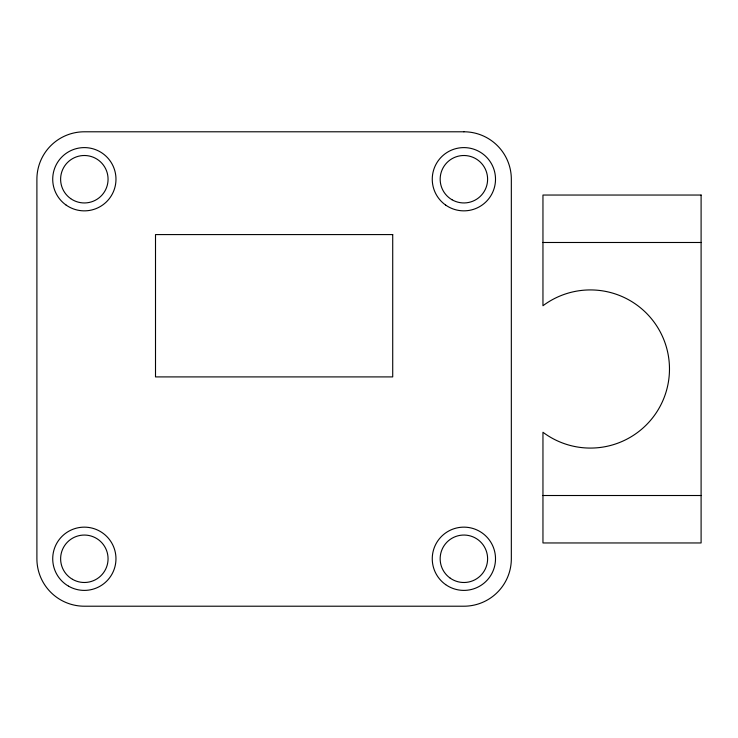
<?xml version="1.0" encoding="UTF-8"?>
<svg xmlns="http://www.w3.org/2000/svg" width="738" height="738" viewBox="0 0 738 738"><rect width="100%" height="100%" fill="white"/><g stroke="black" fill="none" stroke-linecap="round" stroke-linejoin="round"><path stroke-width="1.11" d="M542.956 242.488L701.1 242.488M542.956 495.512L701.1 495.512M463.888 131.788L84.344 131.788A47.444 47.444 0 0 0 36.9 179.233L36.9 558.767A47.444 47.444 0 0 0 84.344 606.212L463.888 606.212A47.444 47.444 0 0 0 511.333 558.767L511.333 179.233A47.444 47.444 0 0 0 463.888 131.788M701.1 195.044L542.956 195.044L542.956 305.744A79.067 79.067 0 0 1 648.896 315.79A79.067 79.067 0 0 1 648.896 422.21A79.067 79.067 0 0 1 542.956 432.256L542.956 542.956L701.1 542.956L701.1 195.044M392.717 234.583L155.506 234.583L155.506 376.906L392.717 376.906L392.717 234.583M450.226 578.168A23.717 23.717 0 0 0 487.514 560.898A23.717 23.717 0 0 0 453.916 537.246A23.717 23.717 0 0 0 450.226 578.168M72.481 579.312A23.717 23.717 0 0 0 108.062 558.767A23.717 23.717 0 0 0 72.481 538.233A23.717 23.717 0 0 0 72.481 579.312M452.025 199.767A23.717 23.717 0 0 0 487.606 179.233A23.717 23.717 0 0 0 452.025 158.688A23.717 23.717 0 0 0 452.025 199.767M70.682 198.623A23.717 23.717 0 0 0 107.969 181.363A23.717 23.717 0 0 0 74.372 157.701A23.717 23.717 0 0 0 70.682 198.623M445.678 584.634A31.633 31.633 0 0 0 495.382 561.618A31.633 31.633 0 0 0 450.595 530.068A31.633 31.633 0 0 0 445.678 584.634M68.533 586.166A31.633 31.633 0 0 0 115.967 558.767A31.633 31.633 0 0 0 68.533 531.378A31.633 31.633 0 0 0 68.533 586.166M445.678 205.09A31.633 31.633 0 0 0 495.382 182.074A31.633 31.633 0 0 0 450.595 150.524A31.633 31.633 0 0 0 445.678 205.09M66.134 205.09A31.633 31.633 0 0 0 115.848 182.074A31.633 31.633 0 0 0 71.051 150.524A31.633 31.633 0 0 0 66.134 205.09"/></g></svg>
